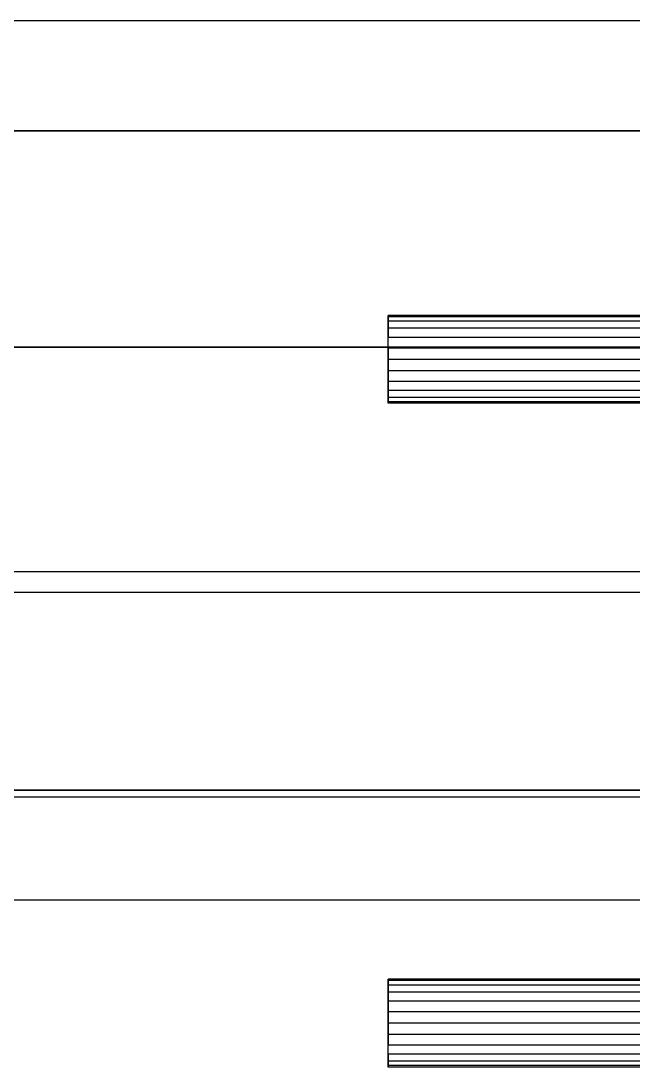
# Model space of a CAD drawing. Header units: millimetres. Extents: x 5543 to 15648, y 4351 to 19091.
# Drawn here: x 12009.5 to 12148.8, y 5913.3 to 6151.3 of the extents above; entities that cross this region are included whole.
import ezdxf

# ---------------------------------------------------------------- set-up
doc = ezdxf.new("R2010")
doc.units = ezdxf.units.MM
doc.layers.add('IfcObject', color=7, linetype='CONTINUOUS')

msp = doc.modelspace()

# ---------------------------------------------------------------- linework, layer by layer
at = {"layer": 'IfcObject'}
for p, q in [((14248.1, 6151.31, -4700), (6142.88, 6151.31, -4700)), ((14248.1, 6151.31, -4700), (6142.88, 6151.31, -4700)), ((13388.1, 6151.31, -5100), (11188.1, 6151.31, -5100)), ((13388.1, 6151.31, -5100), (11188.1, 6151.31, -5100)), ((11188.1, 6126.31, -5100), (13388.1, 6126.31, -5100)), ((11188.1, 6126.31, -5100), (13388.1, 6126.31, -5100)), ((13338.1, 6126.31, -5200), (11238.1, 6126.31, -5200)), ((13338.1, 6126.31, -5200), (11238.1, 6126.31, -5200)), ((12093.09, 6083.97, -6197.41), (12093.09, 6084.31, -6200)), ((12093.09, 6084.31, -6200), (12093.09, 6083.97, -6202.59)), ((12198.09, 6084.31, -6200), (12093.09, 6084.31, -6200)), ((12093.09, 6084.31, -6200), (12093.09, 6083.97, -6202.59)), ((12198.09, 6084.31, -6200), (12093.09, 6084.31, -6200)), ((12093.09, 6083.97, -6197.41), (12093.09, 6084.31, -6200)), ((12093.09, 6082.97, -6195), (12093.09, 6083.97, -6197.41)), ((12093.09, 6083.97, -6202.59), (12093.09, 6082.97, -6205)), ((12198.09, 6083.97, -6202.59), (12093.09, 6083.97, -6202.59)), ((12198.09, 6083.97, -6202.59), (12093.09, 6083.97, -6202.59)), ((12093.09, 6083.97, -6202.59), (12093.09, 6082.97, -6205)), ((12198.09, 6083.97, -6197.41), (12093.09, 6083.97, -6197.41)), ((12198.09, 6083.97, -6197.41), (12093.09, 6083.97, -6197.41)), ((12093.09, 6082.97, -6195), (12093.09, 6083.97, -6197.41)), ((12093.09, 6081.38, -6192.93), (12093.09, 6082.97, -6195)), ((12093.09, 6082.97, -6205), (12093.09, 6081.38, -6207.07)), ((12198.09, 6082.97, -6205), (12093.09, 6082.97, -6205)), ((12198.09, 6082.97, -6205), (12093.09, 6082.97, -6205)), ((12093.09, 6082.97, -6205), (12093.09, 6081.38, -6207.07)), ((12198.09, 6082.97, -6195), (12093.09, 6082.97, -6195)), ((12198.09, 6082.97, -6195), (12093.09, 6082.97, -6195)), ((12093.09, 6081.38, -6192.93), (12093.09, 6082.97, -6195)), ((12093.09, 6079.31, -6191.34), (12093.09, 6081.38, -6192.93)), ((12093.09, 6081.38, -6207.07), (12093.09, 6079.31, -6208.66)), ((12198.09, 6081.38, -6207.07), (12093.09, 6081.38, -6207.07)), ((12093.09, 6081.38, -6207.07), (12093.09, 6079.31, -6208.66)), ((12198.09, 6081.38, -6207.07), (12093.09, 6081.38, -6207.07)), ((12198.09, 6081.38, -6192.93), (12093.09, 6081.38, -6192.93)), ((12093.09, 6079.31, -6191.34), (12093.09, 6081.38, -6192.93)), ((12198.09, 6081.38, -6192.93), (12093.09, 6081.38, -6192.93)), ((12093.09, 6076.89, -6190.34), (12093.09, 6079.31, -6191.34)), ((12093.09, 6076.89, -6209.66), (12093.09, 6079.31, -6208.66)), ((12198.09, 6079.31, -6208.66), (12093.09, 6079.31, -6208.66)), ((12198.09, 6079.31, -6208.66), (12093.09, 6079.31, -6208.66)), ((12093.09, 6076.89, -6209.66), (12093.09, 6079.31, -6208.66)), ((12198.09, 6079.31, -6191.34), (12093.09, 6079.31, -6191.34)), ((12198.09, 6079.31, -6191.34), (12093.09, 6079.31, -6191.34)), ((12093.09, 6076.89, -6190.34), (12093.09, 6079.31, -6191.34)), ((11238.1, 6077.09, -5200), (13338.1, 6077.09, -5200)), ((11238.1, 6077.09, -5200), (13338.1, 6077.09, -5200)), ((13322.22, 6077.09, -5215.88), (11253.97, 6077.09, -5215.88)), ((13322.22, 6077.09, -5215.88), (11253.97, 6077.09, -5215.88)), ((12093.09, 6076.89, -6209.66), (12093.09, 6074.31, -6210)), ((12093.09, 6074.31, -6190), (12093.09, 6076.89, -6190.34)), ((12198.09, 6076.89, -6209.66), (12093.09, 6076.89, -6209.66)), ((12093.09, 6076.89, -6209.66), (12093.09, 6074.31, -6210)), ((12198.09, 6076.89, -6209.66), (12093.09, 6076.89, -6209.66)), ((12198.09, 6076.89, -6190.34), (12093.09, 6076.89, -6190.34)), ((12198.09, 6076.89, -6190.34), (12093.09, 6076.89, -6190.34)), ((12093.09, 6074.31, -6190), (12093.09, 6076.89, -6190.34)), ((12093.09, 6074.31, -6210), (12093.09, 6071.72, -6209.66)), ((12093.09, 6071.72, -6190.34), (12093.09, 6074.31, -6190)), ((12198.09, 6074.31, -6210), (12093.09, 6074.31, -6210)), ((12093.09, 6074.31, -6210), (12093.09, 6071.72, -6209.66)), ((12198.09, 6074.31, -6210), (12093.09, 6074.31, -6210)), ((12198.09, 6074.31, -6190), (12093.09, 6074.31, -6190)), ((12093.09, 6071.72, -6190.34), (12093.09, 6074.31, -6190)), ((12198.09, 6074.31, -6190), (12093.09, 6074.31, -6190)), ((12093.09, 6071.72, -6209.66), (12093.09, 6069.31, -6208.66)), ((12093.09, 6069.31, -6191.34), (12093.09, 6071.72, -6190.34)), ((12093.09, 6071.72, -6209.66), (12093.09, 6069.31, -6208.66)), ((12198.09, 6071.72, -6209.66), (12093.09, 6071.72, -6209.66)), ((12198.09, 6071.72, -6209.66), (12093.09, 6071.72, -6209.66)), ((12198.09, 6071.72, -6190.34), (12093.09, 6071.72, -6190.34)), ((12093.09, 6069.31, -6191.34), (12093.09, 6071.72, -6190.34)), ((12198.09, 6071.72, -6190.34), (12093.09, 6071.72, -6190.34)), ((12093.09, 6069.31, -6208.66), (12093.09, 6067.24, -6207.07)), ((12093.09, 6067.24, -6192.93), (12093.09, 6069.31, -6191.34)), ((12093.09, 6069.31, -6208.66), (12093.09, 6067.24, -6207.07)), ((12198.09, 6069.31, -6208.66), (12093.09, 6069.31, -6208.66)), ((12198.09, 6069.31, -6208.66), (12093.09, 6069.31, -6208.66)), ((12198.09, 6069.31, -6191.34), (12093.09, 6069.31, -6191.34)), ((12198.09, 6069.31, -6191.34), (12093.09, 6069.31, -6191.34)), ((12093.09, 6067.24, -6192.93), (12093.09, 6069.31, -6191.34)), ((12093.09, 6067.24, -6207.07), (12093.09, 6065.65, -6205)), ((12093.09, 6065.65, -6195), (12093.09, 6067.24, -6192.93)), ((12198.09, 6067.24, -6207.07), (12093.09, 6067.24, -6207.07)), ((12093.09, 6067.24, -6207.07), (12093.09, 6065.65, -6205)), ((12198.09, 6067.24, -6207.07), (12093.09, 6067.24, -6207.07)), ((12198.09, 6067.24, -6192.93), (12093.09, 6067.24, -6192.93)), ((12093.09, 6065.65, -6195), (12093.09, 6067.24, -6192.93)), ((12198.09, 6067.24, -6192.93), (12093.09, 6067.24, -6192.93)), ((12093.09, 6065.65, -6205), (12093.09, 6064.65, -6202.59)), ((12093.09, 6064.65, -6197.41), (12093.09, 6065.65, -6195)), ((12093.09, 6065.65, -6205), (12093.09, 6064.65, -6202.59)), ((12198.09, 6065.65, -6205), (12093.09, 6065.65, -6205)), ((12198.09, 6065.65, -6205), (12093.09, 6065.65, -6205)), ((12198.09, 6065.65, -6195), (12093.09, 6065.65, -6195)), ((12093.09, 6064.65, -6197.41), (12093.09, 6065.65, -6195)), ((12198.09, 6065.65, -6195), (12093.09, 6065.65, -6195)), ((12093.09, 6064.65, -6202.59), (12093.09, 6064.31, -6200)), ((12093.09, 6064.31, -6200), (12093.09, 6064.65, -6197.41)), ((12093.09, 6064.65, -6202.59), (12093.09, 6064.31, -6200)), ((12198.09, 6064.65, -6202.59), (12093.09, 6064.65, -6202.59)), ((12198.09, 6064.65, -6202.59), (12093.09, 6064.65, -6202.59)), ((12093.09, 6064.31, -6200), (12093.09, 6064.65, -6197.41)), ((12198.09, 6064.65, -6197.41), (12093.09, 6064.65, -6197.41)), ((12198.09, 6064.65, -6197.41), (12093.09, 6064.65, -6197.41)), ((12198.09, 6064.31, -6200), (12093.09, 6064.31, -6200)), ((12198.09, 6064.31, -6200), (12093.09, 6064.31, -6200)), ((11238.1, 6026.07, -5200), (13338.1, 6026.07, -5200)), ((11238.1, 6026.07, -5200), (13338.1, 6026.07, -5200)), ((11253.97, 6026.07, -5215.88), (13322.22, 6026.07, -5215.88)), ((11253.97, 6026.07, -5215.88), (13322.22, 6026.07, -5215.88)), ((12286.51, 6021.31, -7200), (11238.1, 6021.31, -7200)), ((12286.51, 6021.31, -5200), (11238.1, 6021.31, -5200)), ((12286.51, 6021.31, -7200), (11238.1, 6021.31, -7200)), ((12286.51, 6021.31, -5200), (11238.1, 6021.31, -5200)), ((13388.1, 5976.31, -5100), (11188.1, 5976.31, -5100)), ((13388.1, 5976.31, -5100), (11188.1, 5976.31, -5100)), ((11238.1, 5976.31, -5200), (13338.1, 5976.31, -5200)), ((11238.1, 5976.31, -5200), (13338.1, 5976.31, -5200)), ((12286.51, 5974.71, -7200), (11238.1, 5974.71, -7200)), ((12286.51, 5974.71, -5200), (11238.1, 5974.71, -5200)), ((12286.51, 5974.71, -5200), (11238.1, 5974.71, -5200)), ((12286.51, 5974.71, -7200), (11238.1, 5974.71, -7200)), ((14248.1, 5951.31, -4700), (6142.88, 5951.31, -4700)), ((14248.1, 5951.31, -4700), (6142.88, 5951.31, -4700)), ((13388.1, 5951.31, -5100), (11188.1, 5951.31, -5100)), ((13388.1, 5951.31, -5100), (11188.1, 5951.31, -5100)), ((12093.09, 5932.97, -6197.41), (12093.09, 5933.31, -6200)), ((12093.09, 5933.31, -6200), (12093.09, 5932.97, -6202.59)), ((12093.09, 5933.31, -6200), (12093.09, 5932.97, -6202.59)), ((12198.09, 5933.31, -6200), (12093.09, 5933.31, -6200)), ((12198.09, 5933.31, -6200), (12093.09, 5933.31, -6200)), ((12093.09, 5932.97, -6197.41), (12093.09, 5933.31, -6200)), ((12093.09, 5931.97, -6195), (12093.09, 5932.97, -6197.41)), ((12093.09, 5932.97, -6202.59), (12093.09, 5931.97, -6205)), ((12198.09, 5932.97, -6202.59), (12093.09, 5932.97, -6202.59)), ((12093.09, 5932.97, -6202.59), (12093.09, 5931.97, -6205)), ((12198.09, 5932.97, -6202.59), (12093.09, 5932.97, -6202.59)), ((12198.09, 5932.97, -6197.41), (12093.09, 5932.97, -6197.41)), ((12198.09, 5932.97, -6197.41), (12093.09, 5932.97, -6197.41)), ((12093.09, 5931.97, -6195), (12093.09, 5932.97, -6197.41)), ((12093.09, 5930.38, -6192.93), (12093.09, 5931.97, -6195)), ((12093.09, 5931.97, -6205), (12093.09, 5930.38, -6207.07)), ((12198.09, 5931.97, -6205), (12093.09, 5931.97, -6205)), ((12093.09, 5931.97, -6205), (12093.09, 5930.38, -6207.07)), ((12198.09, 5931.97, -6205), (12093.09, 5931.97, -6205)), ((12198.09, 5931.97, -6195), (12093.09, 5931.97, -6195)), ((12198.09, 5931.97, -6195), (12093.09, 5931.97, -6195)), ((12093.09, 5930.38, -6192.93), (12093.09, 5931.97, -6195)), ((12093.09, 5928.31, -6191.34), (12093.09, 5930.38, -6192.93)), ((12093.09, 5930.38, -6207.07), (12093.09, 5928.31, -6208.66)), ((12093.09, 5930.38, -6207.07), (12093.09, 5928.31, -6208.66)), ((12198.09, 5930.38, -6207.07), (12093.09, 5930.38, -6207.07)), ((12198.09, 5930.38, -6207.07), (12093.09, 5930.38, -6207.07)), ((12093.09, 5928.31, -6191.34), (12093.09, 5930.38, -6192.93)), ((12198.09, 5930.38, -6192.93), (12093.09, 5930.38, -6192.93)), ((12198.09, 5930.38, -6192.93), (12093.09, 5930.38, -6192.93)), ((12093.09, 5925.89, -6190.34), (12093.09, 5928.31, -6191.34)), ((12093.09, 5928.31, -6208.66), (12093.09, 5925.89, -6209.66)), ((12198.09, 5928.31, -6208.66), (12093.09, 5928.31, -6208.66)), ((12093.09, 5928.31, -6208.66), (12093.09, 5925.89, -6209.66)), ((12198.09, 5928.31, -6208.66), (12093.09, 5928.31, -6208.66)), ((12093.09, 5925.89, -6190.34), (12093.09, 5928.31, -6191.34)), ((12198.09, 5928.31, -6191.34), (12093.09, 5928.31, -6191.34)), ((12198.09, 5928.31, -6191.34), (12093.09, 5928.31, -6191.34)), ((12093.09, 5923.31, -6190), (12093.09, 5925.89, -6190.34)), ((12093.09, 5925.89, -6209.66), (12093.09, 5923.31, -6210)), ((12198.09, 5925.89, -6209.66), (12093.09, 5925.89, -6209.66)), ((12093.09, 5925.89, -6209.66), (12093.09, 5923.31, -6210)), ((12198.09, 5925.89, -6209.66), (12093.09, 5925.89, -6209.66)), ((12198.09, 5925.89, -6190.34), (12093.09, 5925.89, -6190.34)), ((12198.09, 5925.89, -6190.34), (12093.09, 5925.89, -6190.34)), ((12093.09, 5923.31, -6190), (12093.09, 5925.89, -6190.34)), ((12093.09, 5920.72, -6190.34), (12093.09, 5923.31, -6190)), ((12093.09, 5923.31, -6210), (12093.09, 5920.72, -6209.66)), ((12093.09, 5923.31, -6210), (12093.09, 5920.72, -6209.66)), ((12198.09, 5923.31, -6210), (12093.09, 5923.31, -6210)), ((12198.09, 5923.31, -6210), (12093.09, 5923.31, -6210)), ((12198.09, 5923.31, -6190), (12093.09, 5923.31, -6190)), ((12198.09, 5923.31, -6190), (12093.09, 5923.31, -6190)), ((12093.09, 5920.72, -6190.34), (12093.09, 5923.31, -6190)), ((12093.09, 5918.31, -6191.34), (12093.09, 5920.72, -6190.34)), ((12093.09, 5920.72, -6209.66), (12093.09, 5918.31, -6208.66)), ((12198.09, 5920.72, -6209.66), (12093.09, 5920.72, -6209.66)), ((12093.09, 5920.72, -6209.66), (12093.09, 5918.31, -6208.66)), ((12198.09, 5920.72, -6209.66), (12093.09, 5920.72, -6209.66)), ((12093.09, 5918.31, -6191.34), (12093.09, 5920.72, -6190.34)), ((12198.09, 5920.72, -6190.34), (12093.09, 5920.72, -6190.34)), ((12198.09, 5920.72, -6190.34), (12093.09, 5920.72, -6190.34)), ((12093.09, 5916.24, -6192.93), (12093.09, 5918.31, -6191.34)), ((12093.09, 5916.24, -6207.07), (12093.09, 5918.31, -6208.66)), ((12198.09, 5918.31, -6208.66), (12093.09, 5918.31, -6208.66)), ((12093.09, 5916.24, -6207.07), (12093.09, 5918.31, -6208.66)), ((12198.09, 5918.31, -6208.66), (12093.09, 5918.31, -6208.66)), ((12093.09, 5916.24, -6192.93), (12093.09, 5918.31, -6191.34)), ((12198.09, 5918.31, -6191.34), (12093.09, 5918.31, -6191.34)), ((12198.09, 5918.31, -6191.34), (12093.09, 5918.31, -6191.34)), ((12093.09, 5916.24, -6207.07), (12093.09, 5914.65, -6205)), ((12093.09, 5914.65, -6195), (12093.09, 5916.24, -6192.93)), ((12198.09, 5916.24, -6207.07), (12093.09, 5916.24, -6207.07)), ((12198.09, 5916.24, -6207.07), (12093.09, 5916.24, -6207.07)), ((12093.09, 5916.24, -6207.07), (12093.09, 5914.65, -6205)), ((12198.09, 5916.24, -6192.93), (12093.09, 5916.24, -6192.93)), ((12093.09, 5914.65, -6195), (12093.09, 5916.24, -6192.93)), ((12198.09, 5916.24, -6192.93), (12093.09, 5916.24, -6192.93)), ((12093.09, 5914.65, -6205), (12093.09, 5913.65, -6202.59)), ((12093.09, 5913.65, -6197.41), (12093.09, 5914.65, -6195)), ((12198.09, 5914.65, -6205), (12093.09, 5914.65, -6205)), ((12093.09, 5914.65, -6205), (12093.09, 5913.65, -6202.59)), ((12198.09, 5914.65, -6205), (12093.09, 5914.65, -6205)), ((12093.09, 5913.65, -6197.41), (12093.09, 5914.65, -6195)), ((12198.09, 5914.65, -6195), (12093.09, 5914.65, -6195)), ((12198.09, 5914.65, -6195), (12093.09, 5914.65, -6195)), ((12093.09, 5913.65, -6202.59), (12093.09, 5913.31, -6200)), ((12093.09, 5913.31, -6200), (12093.09, 5913.65, -6197.41)), ((12198.09, 5913.65, -6202.59), (12093.09, 5913.65, -6202.59)), ((12093.09, 5913.65, -6202.59), (12093.09, 5913.31, -6200)), ((12198.09, 5913.65, -6202.59), (12093.09, 5913.65, -6202.59)), ((12093.09, 5913.31, -6200), (12093.09, 5913.65, -6197.41)), ((12198.09, 5913.65, -6197.41), (12093.09, 5913.65, -6197.41)), ((12198.09, 5913.65, -6197.41), (12093.09, 5913.65, -6197.41)), ((12198.09, 5913.31, -6200), (12093.09, 5913.31, -6200)), ((12198.09, 5913.31, -6200), (12093.09, 5913.31, -6200))]:
    msp.add_line(p, q, dxfattribs=at)

doc.saveas('drawing.dxf')
